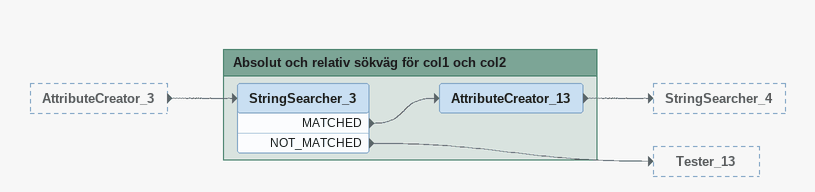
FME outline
AttributeCreator_3 [outside]
    -> StringSearcher_3

Bookmark: Absolut och relativ sökväg för col1 och col2
StringSearcher_3
    MATCHED -> AttributeCreator_13
    NOT_MATCHED -> Tester_13
AttributeCreator_13
    -> StringSearcher_4
